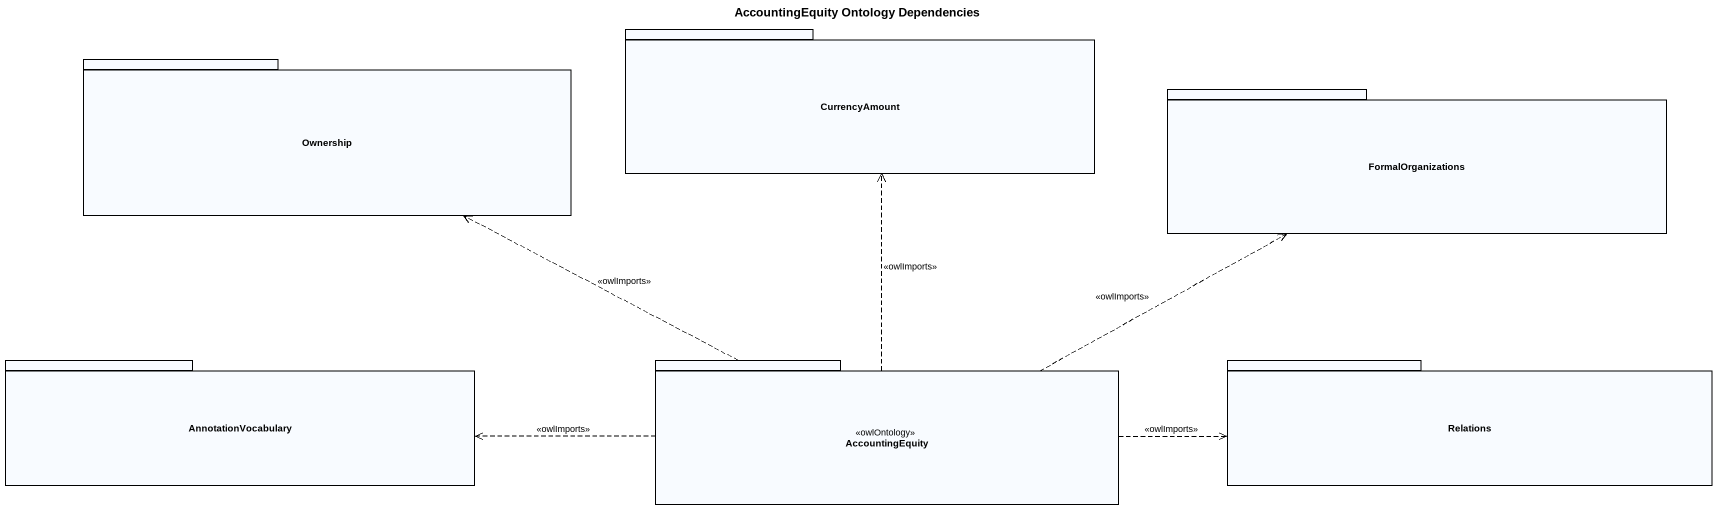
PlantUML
@startuml
title AccountingEquity Ontology Dependencies
package CurrencyAmount {
}
package Ownership {
}
package FormalOrganizations {
}
package AnnotationVocabulary {
}
package AccountingEquity <<owlOntology>> {
}
package Relations {
}
AccountingEquity .up.> CurrencyAmount : <<owlImports>>
AccountingEquity .left.> Ownership : <<owlImports>>
AccountingEquity .right.> FormalOrganizations : <<owlImports>>
AccountingEquity .left.> AnnotationVocabulary : <<owlImports>>
AccountingEquity .right.> Relations : <<owlImports>>
@enduml
